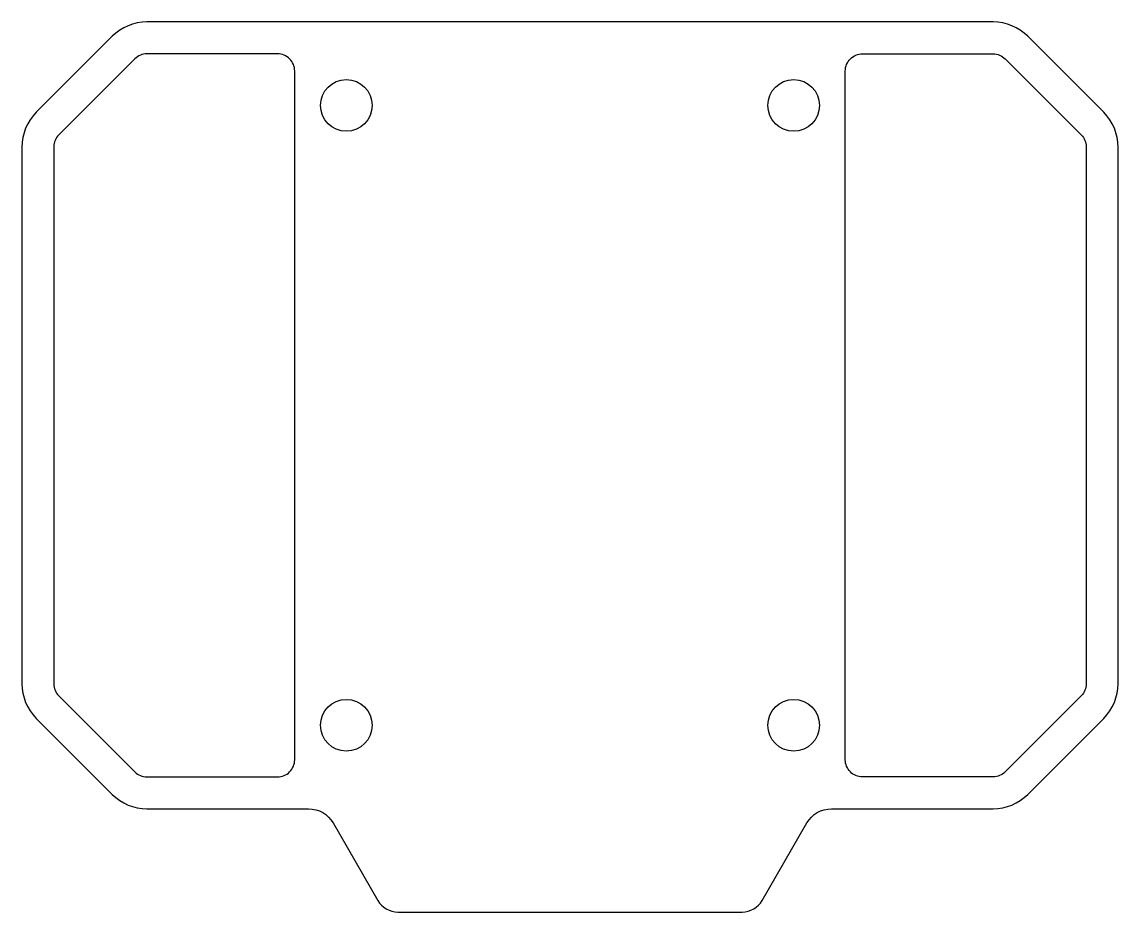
# Model space of a CAD drawing. Header units: millimetres. Extents: x 0 to 63.7, y 0 to 51.7.
import ezdxf

# ---------------------------------------------------------------- set-up
doc = ezdxf.new("R2010")
doc.units = ezdxf.units.MM

msp = doc.modelspace()

# ---------------------------------------------------------------- linework, layer by layer
for points in [[(0.835, 46.451, 0.198912), (0, 44.436), (0, 13.264, 0.198912), (0.835, 11.249), (5.249, 6.835, 0.198912), (7.264, 6), (16.654, 6, -0.267949), (18.083, 5.175), (20.681, 0.675, 0.267949), (21.85, 0), (41.85, 0, 0.267949), (43.019, 0.675), (45.617, 5.175, -0.267949), (47.046, 6), (56.436, 6, 0.198912), (58.451, 6.835), (62.865, 11.249, 0.198912), (63.7, 13.264), (63.7, 44.436, 0.198912), (62.865, 46.451), (58.451, 50.865, 0.198912), (56.436, 51.7), (7.264, 51.7, 0.198912), (5.249, 50.865)], [(1.85, 44.436), (1.85, 13.264, 0.198912), (2.143, 12.557), (6.557, 8.143, 0.198912), (7.264, 7.85), (14.85, 7.85, 0.414214), (15.85, 8.85), (15.85, 48.85, 0.414214), (14.85, 49.85), (7.264, 49.85, 0.198912), (6.557, 49.557), (2.143, 45.143, 0.198912)], [(47.85, 8.85), (47.85, 48.85, -0.414214), (48.85, 49.85), (56.436, 49.85, -0.198912), (57.143, 49.557), (61.557, 45.143, -0.198912), (61.85, 44.436), (61.85, 13.264, -0.198912), (61.557, 12.557), (57.143, 8.143, -0.198912), (56.436, 7.85), (48.85, 7.85, -0.414214)]]:
    msp.add_lwpolyline(points, format="xyb", close=True)
for centre in [(18.85, 46.85), (44.85, 46.85), (18.85, 10.85), (44.85, 10.85)]:
    msp.add_circle(centre, 1.5)

doc.saveas('drawing.dxf')
